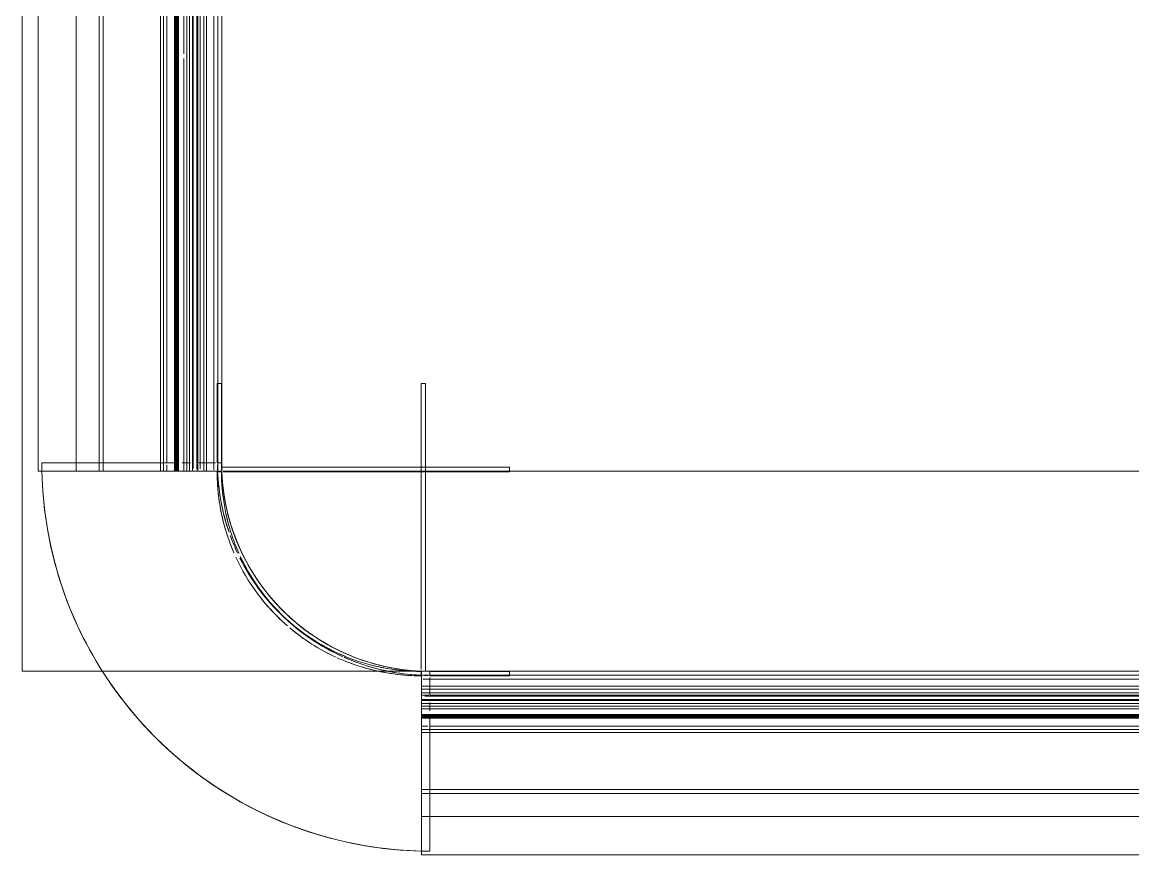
# Model space of a CAD drawing. Header units: millimetres. Extents: x -21807 to 26525, y -2564 to 60640.
# Drawn here: x -14608.5 to -14330.4, y 57720.1 to 57928.5 of the extents above; entities that cross this region are included whole.
import ezdxf

# ---------------------------------------------------------------- set-up
doc = ezdxf.new("R2010")
doc.units = ezdxf.units.MM
doc.layers.add('A-GENM', color=7, linetype='Continuous', lineweight=5)
doc.layers.add('A-WALL', color=7, linetype='Continuous', lineweight=9)

# ---------------------------------------------------------------- blocks, each defined once
blk = doc.blocks.new('AK-SGS-M3-A_rvt-1-MẶT BẰNG PHÂN VÙNG ÁP SUẤT')
at = {"layer": 'A-WALL', "color": 254, "lineweight": 13, "true_color": 0xcccccc}
for p, q in [((-14608.52, 58116.94), (-14608.52, 57816.08)), ((-14608.52, 57816.08), (-14608.52, 57766.08)), ((-14008.91, 57816.08), (-14558.2, 57816.08)), ((-14608.52, 57766.08), (-14587.62, 57766.08))]:
    blk.add_line(p, q, dxfattribs=at)
at = {"layer": 'A-WALL', "color": 254, "lineweight": 13, "true_color": 0xe0e0e0}
for p, q in [((-14608.52, 58116.94), (-14608.52, 57816.08)), ((-14608.52, 57766.08), (-14608.52, 57816.08)), ((-14080.59, 57816.08), (-14486.52, 57816.08)), ((-14608.52, 57766.08), (-14587.62, 57766.08))]:
    blk.add_line(p, q, dxfattribs=at)
at = {"layer": 'A-WALL', "color": 254, "lineweight": 13, "true_color": 0xe6e6e6}
for p, q in [((-14558.52, 57817.67), (-14558.52, 58070.84)), ((-14506.92, 57766.08), (-14060.19, 57766.08))]:
    blk.add_line(p, q, dxfattribs=at)
at = {"layer": 'A-WALL', "color": 7, "lineweight": 13, "true_color": 0xf2f2f2}
for p, q in [((-14558.52, 57817.67), (-14558.52, 58070.84)), ((-14506.92, 57766.08), (-14060.19, 57766.08))]:
    blk.add_line(p, q, dxfattribs=at)
at = {"layer": 'A-WALL', "color": 7, "lineweight": 13, "true_color": 0xececec}
for p, q in [((-14558.52, 57816.08), (-14558.52, 57817.67)), ((-14508.52, 57766.08), (-14506.92, 57766.08))]:
    blk.add_line(p, q, dxfattribs=at)
at = {"layer": 'A-WALL', "color": 254, "lineweight": 13, "true_color": 0xe8e8e8}
for p, q in [((-14508.62, 57816.08), (-14558.2, 57816.08)), ((-14486.52, 57816.08), (-14507.52, 57816.08))]:
    blk.add_line(p, q, dxfattribs=at)
at = {"layer": 'A-WALL', "color": 254, "lineweight": 13, "true_color": 0xdcdcdc}
blk.add_line((-14587.62, 57766.08), (-14508.52, 57766.08), dxfattribs=at)
at = {"layer": 'A-WALL', "color": 7, "lineweight": 13, "true_color": 0xededed}
for p, q in [((-14587.62, 57766.08), (-14585.77, 57766.08)), ((-14585.7, 57766.08), (-14569.97, 57766.08)), ((-14569.27, 57766.08), (-14553.89, 57766.08)), ((-14552.71, 57766.08), (-14541.73, 57766.08)), ((-14541.51, 57766.08), (-14538.95, 57766.08)), ((-14537.74, 57766.08), (-14527.82, 57766.08)), ((-14527.61, 57766.08), (-14524.52, 57766.08)), ((-14524.34, 57766.08), (-14522.48, 57766.08)), ((-14521.43, 57766.08), (-14514.65, 57766.08))]:
    blk.add_line(p, q, dxfattribs=at)
at = {"layer": 'A-WALL', "color": 7, "lineweight": 13, "true_color": 0xf0f0f0}
for p, q in [((-14514.05, 57766.08), (-14511.95, 57766.08)), ((-14511.16, 57766.08), (-14509.32, 57766.08))]:
    blk.add_line(p, q, dxfattribs=at)
blk = doc.blocks.new('AK_BoGocTrong - Thanh nhôm C có chân-1883604-MẶT BẰNG PHÂN VÙNG ÁP SUẤT')
at = {"layer": 'A-GENM', "color": 254, "true_color": 0xdcdcdc}
blk.add_line((0, -449.93), (0, 0), dxfattribs=at)
at = {"layer": 'A-GENM', "color": 7, "true_color": 0xf0f0f0}
for p, q in [((9.54, 0), (2.08, 0)), ((11.71, 0), (9.54, 0)), ((16.21, 0), (13.7, 0)), ((22.64, 0), (16.38, 0)), ((30.79, 0), (24.41, 0)), ((43.62, 0), (41.34, 0)), ((34.5, -2.1), (34.5, -447.83)), ((45, -2.1), (45, -0.26)), ((45, -2.1), (45, -22)), ((45, -2.1), (45, -22)), ((46, -1.6), (46, -448.33)), ((46, -1.6), (46, -448.33))]:
    blk.add_line(p, q, dxfattribs=at)
at = {"layer": 'A-GENM', "color": 7, "true_color": 0xececec}
for p, q in [((2.1, 0), (11.65, 0)), ((13.69, 0), (22.5, 0)), ((24.39, 0), (30.72, 0)), ((36.04, 0), (38.06, 0)), ((9.54, -2.1), (9.54, -447.83)), ((30.61, -2.1), (30.61, -447.83)), ((31.35, -2.1), (31.35, -447.83)), ((35.15, -2.1), (35.15, -447.83)), ((38.61, -447.83), (38.61, -2.1)), ((45, -22), (45, -2.1)), ((45, -22), (45, -427.93)), ((45, -22), (45, -427.93))]:
    blk.add_line(p, q, dxfattribs=at)
at = {"layer": 'A-GENM', "color": 7, "true_color": 0xf2f2f2}
for p, q in [((9.54, 0), (9.54, -2.1)), ((30.61, 0), (31.35, 0)), ((30.61, 0), (30.61, -2.1)), ((31.35, 0), (31.35, -2.1)), ((34.83, 0), (35.15, 0)), ((35.15, 0), (35.15, -2.1)), ((35.74, 0), (37.91, 0)), ((38.14, 0), (35.74, 0)), ((38.61, -2.1), (38.61, 0)), ((45, 0), (46, 0)), ((34.17, -447.83), (34.17, -2.1)), ((37.91, -2.1), (37.91, -447.83)), ((45, -0.26), (45, -2.1)), ((45, -0.26), (45, -2.1))]:
    blk.add_line(p, q, dxfattribs=at)
at = {"layer": 'A-GENM', "color": 7, "true_color": 0xf4f4f4}
for p, q in [((34.85, 0), (34.17, 0)), ((34.17, -2.1), (34.17, 0)), ((34.85, 0), (34.85, -2.1)), ((37.91, 0), (37.91, -2.1)), ((46, 0), (44.82, 0))]:
    blk.add_line(p, q, dxfattribs=at)
at = {"layer": 'A-GENM', "color": 7, "true_color": 0xf3f3f3}
for p, q in [((34.5, 0), (34.83, 0)), ((34.5, 0), (34.5, -2.1)), ((37.91, 0), (35.74, 0)), ((38.61, 0), (37.91, 0)), ((45, 0), (46, 0)), ((46, 0), (45, 0)), ((34.85, -2.1), (34.85, -447.83))]:
    blk.add_line(p, q, dxfattribs=at)
at = {"layer": 'A-GENM', "color": 254, "true_color": 0xe6e6e6}
for p, q in [((41.7, 0), (43.47, 0)), ((45, -427.93), (45, -22))]:
    blk.add_line(p, q, dxfattribs=at)
at = {"layer": 'A-GENM', "color": 7, "true_color": 0xededed}
blk.add_line((46, -1.6), (46, -448.33), dxfattribs=at)
blk = doc.blocks.new('AK_BoGocTrongTran - Thanh nhôm C có chân-1883607-MẶT BẰNG PHÂN VÙNG ÁP SUẤT')
at = {"layer": 'A-GENM', "color": 254, "true_color": 0xcccccc}
for p, q in [((0, 0), (9.54, 0)), ((0, 0), (0, -449.93)), ((30.6, 0), (9.54, 0)), ((9.54, -449.93), (9.54, 0)), ((30.61, 0), (34.17, 0)), ((30.61, -449.93), (30.61, 0)), ((34.17, 0), (34.85, 0)), ((34.17, 0), (34.17, -449.93)), ((34.85, 0), (37.91, 0)), ((34.85, -449.93), (34.85, 0)), ((37.91, 0), (38.61, 0)), ((37.91, -449.93), (37.91, 0)), ((38.61, 0), (38.61, -449.93)), ((44.55, 0), (38.86, 0)), ((46, -449.93), (46, 0)), ((46, -449.93), (46, 0)), ((46, -449.93), (46, 0))]:
    blk.add_line(p, q, dxfattribs=at)
at = {"layer": 'A-GENM', "color": 254, "true_color": 0xdcdcdc}
for p, q in [((0, 0), (29.85, 0)), ((30.61, 0), (30.98, 0)), ((34.31, 0), (30.79, 0)), ((30.98, 0), (31.35, 0)), ((34.17, 0), (31.35, 0)), ((31.35, -449.93), (31.35, 0)), ((34.5, -449.93), (34.5, 0)), ((34.83, 0), (35.15, 0)), ((37.91, 0), (35.15, 0)), ((35.15, -449.93), (35.15, 0)), ((38.14, 0), (35.74, 0)), ((46, 0), (44.82, 0)), ((45, -447.83), (45, -2.1)), ((45, -447.83), (45, -2.1))]:
    blk.add_line(p, q, dxfattribs=at)
at = {"layer": 'A-GENM', "color": 254, "true_color": 0xe6e6e6}
for p, q in [((34.5, 0), (34.83, 0)), ((41.7, 0), (43.47, 0)), ((46, 0), (45, 0)), ((45, 0), (46, 0)), ((45, -2.1), (45, -0.26)), ((45, -2.1), (45, -0.26)), ((45, -2.1), (45, -447.83)), ((46, -448.47), (46, -1.46))]:
    blk.add_line(p, q, dxfattribs=at)
at = {"layer": 'A-GENM', "color": 7, "true_color": 0xececec}
for p, q in [((36.04, 0), (38.06, 0)), ((46, 0), (45, 0)), ((46, -1.46), (46, 0)), ((45, -0.26), (45, -2.1))]:
    blk.add_line(p, q, dxfattribs=at)
blk = doc.blocks.new('AK_NepV - AK_NepV-1883606-MẶT BẰNG PHÂN VÙNG ÁP SUẤT')
at = {"layer": 'A-GENM', "color": 7, "true_color": 0xf0f0f0}
for p, q in [((-29.7, 449.93), (-28.7, 449.93)), ((-29.7, 449.93), (-29.7, 447.83)), ((-28.7, 449.93), (-22.5, 449.93)), ((-28.7, 449.93), (-28.7, 447.83)), ((-20.75, 449.93), (-14.39, 449.93)), ((-7.78, 447.83), (-7.78, 110.08)), ((-6.15, 449.93), (-5.29, 449.93)), ((-6.15, 449.91), (-6.15, 447.83)), ((-5.29, 449.93), (-4.47, 449.93)), ((-5.29, 449.15), (-5.29, 447.83)), ((-5.04, 447.83), (-5.04, 110.66)), ((-4.47, 449.93), (-4.47, 447.83)), ((-3.54, 447.83), (-3.54, 2.1)), ((-2.83, 449.93), (-2.83, 447.83)), ((-1, 449.59), (-1, 447.83)), ((-1, 447.83), (-1, 2.1))]:
    blk.add_line(p, q, dxfattribs=at)
at = {"layer": 'A-GENM', "color": 254, "true_color": 0xe6e6e6}
for p, q in [((-29.7, 447.83), (-29.7, 2.1)), ((-28.7, 447.83), (-28.7, 2.1)), ((-6.15, 447.83), (-6.15, 2.1)), ((-5.29, 447.83), (-5.29, 2.1)), ((-4.47, 447.83), (-4.47, 2.1)), ((-2.83, 447.83), (-2.83, 2.1)), ((-1, 447.83), (-1, 2.1))]:
    blk.add_line(p, q, dxfattribs=at)
at = {"layer": 'A-GENM', "color": 7, "true_color": 0xf4f4f4}
for p, q in [((-22.5, 449.93), (-28.7, 449.93)), ((-14.39, 449.93), (-20.75, 449.93)), ((-13.62, 449.93), (-13.62, 447.83)), ((-10.39, 449.93), (-10.39, 447.83)), ((-4.47, 449.93), (-5.04, 449.93)), ((-5.04, 449.93), (-5.04, 448.13)), ((-3.54, 449.93), (-3.54, 447.83)), ((-1, 449.59), (-1, 447.83)), ((0, 449.67), (0, 448.33))]:
    blk.add_line(p, q, dxfattribs=at)
at = {"layer": 'A-GENM', "color": 7, "true_color": 0xf6f6f6}
for p, q in [((-12.8, 449.93), (-13.62, 449.93)), ((-12.8, 449.93), (-12.8, 448.33)), ((-12.8, 447.83), (-12.8, 2.1)), ((-10.69, 449.93), (-10.69, 447.83)), ((-10.69, 447.83), (-10.69, 2.1)), ((-10.31, 449.93), (-10.31, 447.83)), ((-10.31, 447.83), (-10.31, 2.1)), ((-9.9, 449.93), (-9.9, 447.83)), ((-9.9, 447.83), (-9.9, 38.81)), ((-8.49, 449.93), (-8.49, 447.83)), ((-8.49, 447.83), (-8.49, 2.1))]:
    blk.add_line(p, q, dxfattribs=at)
at = {"layer": 'A-GENM', "color": 7, "true_color": 0xf2f2f2}
for p, q in [((-13.62, 447.83), (-13.62, 2.1)), ((-1, 449.93), (0, 449.93)), ((0, 427.93), (0, 22))]:
    blk.add_line(p, q, dxfattribs=at)
at = {"layer": 'A-GENM', "color": 7, "true_color": 0xf3f3f3}
for p, q in [((-10.39, 447.83), (-10.39, 2.1)), ((-9.26, 449.93), (-7.78, 449.93)), ((-7.78, 449.93), (-7.78, 447.83)), ((0, 447.83), (0, 427.93))]:
    blk.add_line(p, q, dxfattribs=at)
at = {"layer": 'A-GENM', "color": 7, "true_color": 0xf7f7f7}
for p, q in [((0, 448.33), (0, 449.67)), ((0, 427.93), (0, 447.83)), ((0, 22), (0, 427.93))]:
    blk.add_line(p, q, dxfattribs=at)
blk = doc.blocks.new('AK_ThanhNoiGocVuong - Thanh nhôm trục góc ngoài-1881820-MẶT BẰNG PHÂN VÙNG ÁP SUẤT')
at = {"layer": 'A-GENM', "color": 254, "true_color": 0xcccccc}
for p, q in [((-1.1, 22.1), (-1.1, -49.78)), ((0, 22.1), (-1.1, 22.1)), ((0, -49.56), (0, 22.1)), ((49.78, 1.1), (-22.1, 1.1)), ((-22.1, 1.1), (-22.1, 0)), ((-22.1, 0), (49.56, 0))]:
    blk.add_line(p, q, dxfattribs=at)
at = {"layer": 'A-GENM', "color": 254, "true_color": 0xeaeaea}
for p, q in [((-1.1, 1.1), (-1.1, 22.1)), ((-1.1, 22.1), (0, 22.1)), ((-22.1, 0), (-22.1, 1.1)), ((-22.1, 1.1), (-1.1, 1.1)), ((-1.1, 0), (-22.1, 0)), ((-1.1, -49.78), (-1.1, 0))]:
    blk.add_line(p, q, dxfattribs=at)
at = {"layer": 'A-GENM', "color": 7, "true_color": 0xf1f1f1}
for p, q in [((0, 22.1), (0, 1.1)), ((0, 1.1), (49.78, 1.1)), ((49.56, 0), (0, 0)), ((0, 0), (0, -48.8))]:
    blk.add_line(p, q, dxfattribs=at)
at = {"layer": 'A-GENM', "color": 254, "true_color": 0xe6e6e6}
for p, q in [((51.1, 22.1), (50, 22.1)), ((50, 22.1), (50, 2.2)), ((51.1, 2.2), (51.1, 22.1)), ((46.19, -19.13), (46.18, -19.17)), ((-2.2, -50), (-22.1, -50)), ((-22.1, -50), (-22.1, -51.1)), ((-22.1, -51.1), (-2.2, -51.1))]:
    blk.add_line(p, q, dxfattribs=at)
at = {"layer": 'A-GENM', "color": 7, "true_color": 0xf7f7f7}
for p, q in [((50, 2.2), (50, 22.1)), ((50, 22.1), (51.1, 22.1)), ((50, 0), (51.1, 0)), ((-22.1, -51.1), (-22.1, -50)), ((-22.1, -50), (-2.2, -50))]:
    blk.add_line(p, q, dxfattribs=at)
at = {"layer": 'A-GENM', "color": 7, "true_color": 0xf9f9f9}
blk.add_line((51.1, 22.1), (51.1, 2.2), dxfattribs=at)
at = {"layer": 'A-GENM', "color": 254, "true_color": 0xdcdcdc}
for p, q in [((51.1, 0), (50, 0)), ((0, -50), (0, -51.1))]:
    blk.add_line(p, q, dxfattribs=at)
at = {"layer": 'A-GENM', "color": 7, "true_color": 0xf8f8f8}
blk.add_line((0, -51.1), (0, -50), dxfattribs=at)
at = {"layer": 'A-GENM', "color": 7, "true_color": 0xfafafa}
blk.add_line((-2.2, -51.1), (-22.1, -51.1), dxfattribs=at)
at = {"layer": 'A-GENM', "color": 254, "true_color": 0xdcdcdc}
for radius, start, end in [(50, 337.5, 0), (51.1, 337.5, 344.5167), (50, 295.0724, 337.2732), (51.1, 319.8885, 335.3566), (51.1, 294.7114, 318.2996), (50, 270, 289.4958), (51.1, 285.5016, 293.3823), (50, 292.5, 293.9856)]:
    blk.add_arc((0, 0), radius, start, end, dxfattribs=at)
at = {"layer": 'A-GENM', "color": 254, "true_color": 0xe6e6e6}
for start, end in [(344.5167, 0), (270, 285.5016)]:
    blk.add_arc((0, 0), 51.1, start, end, dxfattribs=at)
at = {"layer": 'A-GENM', "color": 7, "true_color": 0xf0f0f0}
blk.add_arc((0, 0), 51.1, 349.6623, 0, dxfattribs=at)
at = {"layer": 'A-GENM', "color": 7, "true_color": 0xf6f6f6}
for radius, start, end in [(50, 350.3081, 359.1196), (50, 345.2897, 350.2919), (50, 330, 334.0542), (51.1, 335.6757, 337.5), (50, 325.6797, 328.617), (50, 317.6008, 325.1927), (50, 310.078, 313.4709), (50, 297.9653, 304.7793), (50, 305.6903, 308.3638), (50, 270, 279.6919), (50, 279.7081, 284.5061)]:
    blk.add_arc((0, 0), radius, start, end, dxfattribs=at)
at = {"layer": 'A-GENM', "color": 7, "true_color": 0xf4f4f4}
for radius, start, end in [(51.1, 345.0845, 349.6623), (51.1, 339.9713, 344.4638), (50, 335.0287, 337.2614), (51.1, 330.9893, 333.7913), (51.1, 324.0319, 329.8124), (51.1, 320.6167, 323.4281), (51.1, 302.3979, 319.103), (51.1, 294.9713, 300), (51.1, 290.5828, 292.5), (51.1, 271.1024, 284.9425), (51.1, 285, 286.7359)]:
    blk.add_arc((0, 0), radius, start, end, dxfattribs=at)
at = {"layer": 'A-GENM', "color": 254, "true_color": 0xcccccc}
blk.add_arc((0, 0), 50, 289.4958, 291.3819, dxfattribs=at)
at = {"layer": 'A-GENM', "color": 7, "true_color": 0xf1f1f1}
for radius, start, end in [(50, 291.1317, 294.0359), (51.1, 287.7119, 290.0287)]:
    blk.add_arc((0, 0), radius, start, end, dxfattribs=at)
blk = doc.blocks.new('AK_BoGocTrongTran - Thanh nhôm C có chân-V33-MẶT BẰNG PHÂN VÙNG ÁP SUẤT')
at = {"layer": 'A-GENM', "color": 254, "true_color": 0xcccccc}
for p, q in [((0, 0), (9.54, 0)), ((0, 0), (0, -300.86)), ((9.54, -300.86), (9.54, 0)), ((30.61, -300.86), (30.61, -46.1)), ((34.17, -46.1), (34.17, -300.86)), ((34.85, -300.86), (34.85, -46.1)), ((37.91, -300.86), (37.91, -46.1)), ((38.61, -46.1), (38.61, -300.86)), ((46, -300.86), (46, -46.1)), ((46, -300.86), (46, -46.1)), ((46, -300.86), (46, -46.1)), ((9.54, -300.86), (0, -300.86)), ((9.54, -300.86), (30.6, -300.86)), ((34.17, -300.86), (30.61, -300.86)), ((34.85, -300.86), (34.17, -300.86)), ((37.91, -300.86), (34.85, -300.86)), ((38.61, -300.86), (37.91, -300.86)), ((38.86, -300.86), (44.79, -300.86))]:
    blk.add_line(p, q, dxfattribs=at)
at = {"layer": 'A-GENM', "color": 254, "true_color": 0xe6e6e6}
for p, q in [((0, 0), (29.85, 0)), ((30.61, 0), (31.35, 0)), ((34.31, 0), (30.79, 0)), ((34.17, 0), (31.35, 0)), ((31.35, -46.1), (31.35, 0)), ((34.5, -46.1), (34.5, 0)), ((34.83, 0), (35.15, 0)), ((37.91, 0), (35.15, 0)), ((35.15, -46.1), (35.15, 0)), ((38.14, 0), (35.74, 0)), ((38.97, 0), (44.98, 0)), ((46, 0), (45, 0)), ((45, -46.1), (45, 0)), ((45, 0), (46, 0)), ((45, -46.1), (45, 0)), ((45, -46.1), (45, -298.76)), ((46, -299.4), (46, -46.1)), ((45, -300.6), (45, -298.76)), ((45, -300.6), (45, -298.76)), ((34.83, -300.86), (34.5, -300.86)), ((43.47, -300.86), (41.7, -300.86)), ((45, -300.86), (46, -300.86)), ((46, -300.86), (45, -300.86))]:
    blk.add_line(p, q, dxfattribs=at)
at = {"layer": 'A-GENM', "color": 254, "true_color": 0xdcdcdc}
for p, q in [((30.6, 0), (9.54, 0)), ((30.61, 0), (34.17, 0)), ((30.61, -46.1), (30.61, 0)), ((34.17, 0), (34.85, 0)), ((34.17, 0), (34.17, -46.1)), ((34.85, 0), (37.91, 0)), ((34.85, -46.1), (34.85, 0)), ((37.91, 0), (38.61, 0)), ((37.91, -46.1), (37.91, 0)), ((38.61, 0), (38.61, -46.1)), ((46, 0), (38.86, 0)), ((46, -46.1), (46, 0)), ((46, -46.1), (46, 0)), ((46, -46.1), (46, 0)), ((31.35, -300.86), (31.35, -46.1)), ((34.5, -300.86), (34.5, -46.1)), ((35.15, -300.86), (35.15, -46.1)), ((45, -298.76), (45, -46.1)), ((45, -298.76), (45, -46.1)), ((29.85, -300.86), (0, -300.86)), ((31.35, -300.86), (30.61, -300.86)), ((30.79, -300.86), (34.31, -300.86)), ((31.35, -300.86), (34.17, -300.86)), ((35.15, -300.86), (34.83, -300.86)), ((35.15, -300.86), (37.91, -300.86)), ((35.74, -300.86), (38.14, -300.86)), ((44.82, -300.86), (46, -300.86))]:
    blk.add_line(p, q, dxfattribs=at)
at = {"layer": 'A-GENM', "color": 7, "true_color": 0xececec}
for p, q in [((31.82, 0), (34.43, 0)), ((34.5, 0), (34.83, 0)), ((36.04, 0), (38.06, 0)), ((46, 0), (45, 0)), ((45, 0), (45, -46.1)), ((46, -46.1), (46, 0)), ((45, -298.76), (45, -300.6)), ((46, -300.86), (46, -299.4)), ((38.06, -300.86), (36.04, -300.86)), ((45, -300.86), (46, -300.86))]:
    blk.add_line(p, q, dxfattribs=at)
blk = doc.blocks.new('AK_BoGocTrong - Thanh nhôm C có chân-V34-MẶT BẰNG PHÂN VÙNG ÁP SUẤT')
at = {"layer": 'A-GENM', "color": 7, "true_color": 0xf3f3f3}
for p, q in [((0, 0), (30.72, 0)), ((9.54, 0), (9.54, -2.07)), ((38.97, 0), (44.98, 0)), ((45, 0), (46, 0)), ((30.61, -1.18), (30.61, -12.64)), ((31.35, -1.12), (31.35, -13.21)), ((35.15, -0.83), (35.15, -16.16)), ((38.61, -20.7), (38.61, -0.56)), ((9.54, -3.39), (9.54, -4.72)), ((9.54, -5.09), (9.54, -14.56)), ((9.54, -15.61), (9.54, -39.33)), ((30.61, -14.24), (30.61, -36.5)), ((31.35, -14.98), (31.35, -25.89)), ((35.15, -20.8), (35.15, -45.8)), ((38.61, -46.1), (38.61, -23.35)), ((31.35, -26.98), (31.35, -46.1)), ((45, -34.41), (45, -42.37)), ((45, -34.41), (45, -42.37)), ((30.61, -37.22), (30.61, -46.1)), ((46, -36.56), (46, -46.1)), ((46, -36.56), (46, -46.1)), ((9.54, -39.82), (9.54, -42.74)), ((9.54, -43.02), (9.54, -44.86)), ((34.17, -298.76), (34.17, -46.1)), ((37.91, -46.1), (37.91, -298.76)), ((9.54, -298.76), (9.54, -300.86)), ((30.61, -298.76), (30.61, -300.86)), ((31.35, -298.76), (31.35, -300.86)), ((35.15, -298.76), (35.15, -300.86)), ((38.61, -300.86), (38.61, -298.76)), ((45, -298.76), (45, -300.6)), ((45, -298.76), (45, -300.6))]:
    blk.add_line(p, q, dxfattribs=at)
at = {"layer": 'A-GENM', "color": 7, "true_color": 0xf4f4f4}
for p, q in [((9.54, 0), (0, 0)), ((16.21, 0), (9.54, 0)), ((30.79, 0), (16.38, 0)), ((30.61, 0), (31.35, 0)), ((34.17, 0), (31.82, 0)), ((31.82, 0), (34.17, 0)), ((31.82, 0), (34.43, 0)), ((34.31, 0), (32.03, 0)), ((34.85, 0), (34.17, 0)), ((34.5, 0), (34.83, 0)), ((34.83, 0), (35.15, 0)), ((37.91, 0), (35.74, 0)), ((35.74, 0), (37.91, 0)), ((38.14, 0), (35.74, 0)), ((36.04, 0), (38.06, 0)), ((38.61, 0), (37.91, 0)), ((44.82, 0), (39.22, 0)), ((46, 0), (44.82, 0)), ((45, 0), (46, 0)), ((46, 0), (45, 0)), ((34.17, -15.4), (34.17, -0.9)), ((34.5, -0.88), (34.5, -15.65)), ((34.85, -0.85), (34.85, -15.93)), ((37.91, -0.62), (37.91, -19.18)), ((34.17, -17.47), (34.17, -15.4)), ((34.5, -15.65), (34.5, -17.9)), ((34.85, -15.93), (34.85, -18.36)), ((35.15, -16.16), (35.15, -18.75)), ((34.17, -46.1), (34.17, -19.41)), ((37.91, -19.18), (37.91, -21.54)), ((34.5, -19.77), (34.5, -44.3)), ((34.85, -20.1), (34.85, -45.66)), ((38.61, -22.24), (38.61, -20.7)), ((37.91, -22.67), (37.91, -46.1)), ((34.85, -46.1), (34.85, -298.76)), ((34.17, -300.86), (34.17, -298.76)), ((34.5, -298.76), (34.5, -300.86)), ((34.85, -298.76), (34.85, -300.86)), ((37.91, -298.76), (37.91, -300.86)), ((2.08, -300.86), (9.54, -300.86)), ((11.65, -300.86), (2.1, -300.86)), ((9.54, -300.86), (11.71, -300.86)), ((22.27, -300.86), (13.73, -300.86)), ((13.74, -300.86), (16.21, -300.86)), ((16.38, -300.86), (19.42, -300.86)), ((19.42, -300.86), (22.38, -300.86)), ((30.72, -300.86), (24.43, -300.86)), ((24.45, -300.86), (28.31, -300.86)), ((28.31, -300.86), (30.79, -300.86)), ((31.35, -300.86), (30.61, -300.86)), ((34.17, -300.86), (34.85, -300.86)), ((34.83, -300.86), (34.5, -300.86)), ((35.15, -300.86), (34.83, -300.86)), ((37.91, -300.86), (35.74, -300.86)), ((35.74, -300.86), (37.91, -300.86)), ((35.74, -300.86), (38.14, -300.86)), ((38.06, -300.86), (36.04, -300.86)), ((37.91, -300.86), (38.61, -300.86)), ((41.34, -300.86), (43.63, -300.86)), ((44.82, -300.86), (46, -300.86)), ((46, -300.86), (45, -300.86)), ((45, -300.86), (46, -300.86)), ((46, -300.86), (45, -300.86))]:
    blk.add_line(p, q, dxfattribs=at)
at = {"layer": 'A-GENM', "color": 7, "true_color": 0xf2f2f2}
for p, q in [((45, 0), (45, -34.41)), ((45, 0), (45, -34.41)), ((46, 0), (46, -36.56)), ((46, 0), (46, -36.56)), ((45, -42.37), (45, -34.41)), ((46, -36.56), (46, -46.1)), ((45, -42.37), (45, -46.1)), ((45, -42.37), (45, -46.1)), ((34.5, -46.1), (34.5, -298.76)), ((45, -278.86), (45, -298.76)), ((45, -278.86), (45, -298.76)), ((45, -300.6), (45, -298.76)), ((43.47, -300.86), (41.7, -300.86))]:
    blk.add_line(p, q, dxfattribs=at)
at = {"layer": 'A-GENM', "color": 7, "true_color": 0xf0f0f0}
for p, q in [((45, -34.41), (45, 0)), ((46, 0), (46, -36.56)), ((0, -5.55), (0, -2.26)), ((0, -10.89), (0, -5.6)), ((0, -18.02), (0, -10.98)), ((0, -26.54), (0, -18.11)), ((0, -45.8), (0, -26.69)), ((45, -46.1), (45, -42.37)), ((9.54, -46.1), (9.54, -298.76)), ((30.61, -46.1), (30.61, -298.76)), ((31.35, -46.1), (31.35, -298.76)), ((35.15, -46.1), (35.15, -298.76)), ((38.61, -298.76), (38.61, -46.1)), ((45, -46.1), (45, -278.86)), ((45, -46.1), (45, -278.86)), ((46, -46.1), (46, -299.26)), ((46, -46.1), (46, -299.26)), ((45, -298.76), (45, -278.86))]:
    blk.add_line(p, q, dxfattribs=at)
at = {"layer": 'A-GENM', "color": 254, "true_color": 0xe8e8e8}
blk.add_line((0, -300.86), (0, -46.1), dxfattribs=at)
at = {"layer": 'A-GENM', "color": 7, "true_color": 0xededed}
for p, q in [((45, -278.86), (45, -46.1)), ((46, -46.1), (46, -299.26))]:
    blk.add_line(p, q, dxfattribs=at)
blk = doc.blocks.new('AK_MiengBoGocNgoai - Miếng bo góc ngoài-V35-MẶT BẰNG PHÂN VÙNG ÁP SUẤT')
at = {"layer": 'A-GENM', "color": 7, "true_color": 0xf2f2f2}
for p, q in [((0, 52.2), (1, 52.2)), ((9.84, 52.2), (7.75, 52.2)), ((13.18, 52.2), (11.54, 52.2)), ((-52.2, -2.26), (-52.2, -4.25)), ((-52.2, -4.29), (-52.2, -6.03)), ((-52.2, -15.12), (-52.2, -17.36)), ((-52.2, -17.42), (-52.2, -22.5)), ((-52.2, -24.36), (-52.2, -26.34)), ((-52.2, -26.41), (-52.2, -33.35)), ((-52.2, -34.65), (-52.2, -45))]:
    blk.add_line(p, q, dxfattribs=at)
at = {"layer": 'A-GENM', "color": 7, "true_color": 0xf0f0f0}
for p, q in [((4.23, 52.2), (2.26, 52.2)), ((6.03, 52.2), (4.25, 52.2)), ((17.32, 52.2), (15.12, 52.2)), ((22.5, 52.2), (17.36, 52.2)), ((26.3, 52.2), (24.36, 52.2)), ((33.35, 52.2), (26.34, 52.2)), ((36.27, 52.2), (34.65, 52.2)), ((45, 52.2), (36.32, 52.2)), ((-52.2, -9.86), (-52.2, -7.83)), ((-52.2, -13.07), (-52.2, -11.48)), ((-52.2, -15.17), (-52.2, -13.89))]:
    blk.add_line(p, q, dxfattribs=at)
at = {"layer": 'A-GENM', "color": 254, "true_color": 0xe6e6e6}
for p, q in [((2.5, 52.2), (4.2, 52.2)), ((4.21, 52.2), (5.81, 52.2)), ((15.17, 52.2), (17.34, 52.2)), ((17.37, 52.2), (22.45, 52.2)), ((23, 52.2), (26.31, 52.2)), ((26.35, 52.2), (33.34, 52.2)), ((33.61, 52.2), (36.27, 52.2)), ((36.32, 52.2), (45, 52.2))]:
    blk.add_line(p, q, dxfattribs=at)
at = {"layer": 'A-GENM', "color": 7, "true_color": 0xececec}
for p, q in [((7.83, 52.2), (9.84, 52.2)), ((11.48, 52.2), (13.07, 52.2)), ((13.89, 52.2), (15.17, 52.2))]:
    blk.add_line(p, q, dxfattribs=at)
at = {"layer": 'A-GENM', "color": 7, "true_color": 0xf3f3f3}
for p, q in [((-52.2, -1), (-52.2, 0)), ((-52.2, -7.75), (-52.2, -9.86)), ((-52.2, -11.54), (-52.2, -13.18))]:
    blk.add_line(p, q, dxfattribs=at)
at = {"layer": 'A-GENM', "color": 7, "true_color": 0xededed}
for p, q in [((-52.2, -4.21), (-52.2, -2.5)), ((-52.2, -5.81), (-52.2, -4.25)), ((-52.2, -17.37), (-52.2, -15.17)), ((-52.2, -22.45), (-52.2, -17.43)), ((-52.2, -26.35), (-52.2, -23)), ((-52.2, -33.34), (-52.2, -26.41)), ((-52.2, -45), (-52.2, -33.61))]:
    blk.add_line(p, q, dxfattribs=at)
at = {"layer": 'A-GENM', "color": 254, "true_color": 0xdcdcdc}
blk.add_arc((-52.2, 52.2), 97.2, 302.6568, 358.7415, dxfattribs=at)
at = {"layer": 'A-GENM', "color": 254, "true_color": 0xe6e6e6}
for radius, start, end in [(97.2, 342, 358.7415), (97.2, 358.7415, 0), (53.2, 353.8883, 357.5686), (97.2, 324, 342), (97.2, 306, 324), (97.2, 302.6568, 306)]:
    blk.add_arc((-52.2, 52.2), radius, start, end, dxfattribs=at)
at = {"layer": 'A-GENM', "color": 7, "true_color": 0xf0f0f0}
for radius, start, end in [(97.2, 358.7415, 0), (53.2, 336.1917, 337.5)]:
    blk.add_arc((-52.2, 52.2), radius, start, end, dxfattribs=at)
at = {"layer": 'A-GENM', "color": 254, "true_color": 0xe8e8e8}
for radius, start, end in [(52.2, 272.478, 357.522), (97.2, 271.2585, 302.6568)]:
    blk.add_arc((-52.2, 52.2), radius, start, end, dxfattribs=at)
at = {"layer": 'A-GENM', "color": 7, "true_color": 0xededed}
for radius, start, end in [(53.2, 337.5, 353.8883), (53.2, 296.5971, 334.4409), (53.2, 289.9499, 292.5), (53.2, 274.0557, 289.0548), (97.2, 271.2585, 302.6568), (97.2, 270, 271.2585)]:
    blk.add_arc((-52.2, 52.2), radius, start, end, dxfattribs=at)
at = {"layer": 'A-GENM', "color": 7, "true_color": 0xf2f2f2}
blk.add_arc((-52.2, 52.2), 97.2, 270, 271.2585, dxfattribs=at)
blk = doc.blocks.new('AK_MiengBoGocNgoai - Miếng bo góc ngoài-V36-MẶT BẰNG PHÂN VÙNG ÁP SUẤT')
at = {"layer": 'A-GENM', "color": 254, "true_color": 0xdcdcdc}
for p, q in [((-52.2, 45), (-52.2, 26.41)), ((-52.2, 26.34), (-52.2, 17.42)), ((-52.2, 17.36), (-52.2, 15.12)), ((-52.2, 6.03), (-52.2, 4.29)), ((-52.2, 4.25), (-52.2, 1.53)), ((1.53, -52.2), (4.23, -52.2)), ((4.25, -52.2), (6.03, -52.2)), ((15.12, -52.2), (17.32, -52.2)), ((17.36, -52.2), (26.3, -52.2)), ((26.34, -52.2), (36.27, -52.2)), ((36.32, -52.2), (45, -52.2))]:
    blk.add_line(p, q, dxfattribs=at)
at = {"layer": 'A-GENM', "color": 254, "true_color": 0xe6e6e6}
for p, q in [((-52.2, 33.61), (-52.2, 45)), ((-52.2, 26.41), (-52.2, 33.34)), ((-52.2, 23), (-52.2, 26.35)), ((-52.2, 17.43), (-52.2, 22.45)), ((-52.2, 15.17), (-52.2, 17.37)), ((-52.2, 15.12), (-52.2, 11.54)), ((-52.2, 9.86), (-52.2, 7.75)), ((-52.2, 4.25), (-52.2, 5.81)), ((-52.2, 2.5), (-52.2, 4.21)), ((4.2, -52.2), (2.5, -52.2)), ((5.81, -52.2), (4.21, -52.2)), ((7.75, -52.2), (9.84, -52.2)), ((11.54, -52.2), (13.18, -52.2)), ((13.18, -52.2), (15.12, -52.2)), ((17.34, -52.2), (15.17, -52.2)), ((22.45, -52.2), (17.37, -52.2)), ((26.31, -52.2), (23, -52.2)), ((33.34, -52.2), (26.35, -52.2)), ((36.27, -52.2), (33.61, -52.2)), ((45, -52.2), (36.32, -52.2))]:
    blk.add_line(p, q, dxfattribs=at)
at = {"layer": 'A-GENM', "color": 7, "true_color": 0xececec}
for p, q in [((-52.2, 13.89), (-52.2, 15.17)), ((-52.2, 11.48), (-52.2, 13.07)), ((-52.2, 7.83), (-52.2, 9.86)), ((-52.2, 0), (-52.2, 1)), ((1, -52.2), (0, -52.2)), ((9.84, -52.2), (7.83, -52.2)), ((13.07, -52.2), (11.48, -52.2)), ((15.17, -52.2), (13.89, -52.2))]:
    blk.add_line(p, q, dxfattribs=at)
at = {"layer": 'A-GENM', "color": 254, "true_color": 0xcccccc}
blk.add_line((-51.64, 0), (-52.2, 0), dxfattribs=at)
at = {"layer": 'A-GENM', "color": 254, "true_color": 0xcccccc, "flags": 128}
for points in [[(-47.47, -0.22), (-49.55, -0.07), (-51.64, 0)], [(-43.33, -0.76), (-45.39, -0.45), (-47.47, -0.22)], [(-29.46, -5.21), (-31.35, -4.34), (-33.28, -3.55), (-35.25, -2.83), (-37.23, -2.19), (-39.25, -1.63), (-41.28, -1.16), (-43.33, -0.76)], [(-24, -8.28), (-25.78, -7.18), (-27.6, -6.16), (-29.46, -5.21)], [(-12.96, -17.78), (-14.36, -16.24), (-15.83, -14.75), (-17.36, -13.33), (-18.94, -11.97), (-20.58, -10.67), (-22.26, -9.44), (-24, -8.28)], [(0, -52.2), (-0.04, -50.11), (-0.17, -48.03), (-0.38, -45.95), (-0.67, -43.88), (-1.04, -41.83), (-1.5, -39.79), (-2.03, -37.77), (-2.65, -35.78), (-3.35, -33.81), (-4.12, -31.87), (-4.97, -29.97), (-5.9, -28.1), (-6.9, -26.26), (-7.97, -24.47), (-9.12, -22.73), (-10.33, -21.03), (-11.61, -19.38), (-12.96, -17.78)]]:
    blk.add_lwpolyline(points, dxfattribs=at)
at = {"layer": 'A-GENM', "color": 254, "true_color": 0xdcdcdc}
for radius, start, end in [(97.2, 88.7415, 90), (97.2, 1.2585, 88.7415), (53.2, 70.9452, 87.6791), (53.2, 64.8322, 70.0501), (53.2, 53.5399, 63.4029), (53.2, 24.1779, 52.4044), (53.2, 2.3209, 23.8083), (97.2, 360, 1.2585)]:
    blk.add_arc((-52.2, -52.2), radius, start, end, dxfattribs=at)
at = {"layer": 'A-GENM', "color": 254, "true_color": 0xe6e6e6}
for start, end in [(88.7415, 90), (360, 1.2585)]:
    blk.add_arc((-52.2, -52.2), 97.2, start, end, dxfattribs=at)
at = {"layer": 'A-GENM', "color": 254, "true_color": 0xcccccc}
for radius, start, end in [(97.2, 1.2585, 88.7415), (52.2, 45, 89.4337), (52.2, 22.5, 45), (52.2, 0.5663, 22.5)]:
    blk.add_arc((-52.2, -52.2), radius, start, end, dxfattribs=at)
at = {"layer": 'A-GENM', "color": 7, "true_color": 0xececec}
for start, end in [(87.6791, 89.4444), (0.5556, 2.3209)]:
    blk.add_arc((-52.2, -52.2), 53.2, start, end, dxfattribs=at)
blk = doc.blocks.new('AK_NepV - AK_NepV-V40-MẶT BẰNG PHÂN VÙNG ÁP SUẤT')
at = {"layer": 'A-GENM', "color": 7, "true_color": 0xf4f4f4}
for p, q in [((-29.7, 300.86), (-28.7, 300.86)), ((-28.7, 300.86), (-14.39, 300.86)), ((-13.18, 300.86), (-10.83, 300.86)), ((-9.26, 300.86), (-7.78, 300.86)), ((-6.15, 300.86), (-5.29, 300.86)), ((-5.29, 300.86), (-4.47, 300.86)), ((-2.83, 300.86), (-1.53, 300.86)), ((-1, 300.86), (0, 300.86)), ((-13.62, 299.74), (-13.62, 287.62)), ((-10.39, 299.99), (-10.39, 285.12)), ((-7.78, 300.19), (-7.78, 283.07)), ((0, 299.86), (0, 266.45)), ((-13.62, 285.85), (-13.62, 276.22)), ((-10.39, 285.12), (-10.39, 282.82)), ((-10.39, 281.38), (-10.39, 255.7)), ((-7.78, 283.07), (-7.78, 280.01)), ((-7.78, 278.85), (-7.78, 263.08)), ((-13.62, 273.9), (-13.62, 254.76)), ((0, 266.45), (0, 259.18)), ((-7.78, 262.66), (-7.78, 254.76)), ((0, 258.49), (0, 254.76)), ((-10.39, 254.76), (-10.39, 2.1)), ((-5.04, 254.76), (-5.04, 2.1)), ((-3.54, 254.76), (-3.54, 2.1)), ((-1, 254.76), (-1, 2.1)), ((0, 22), (0, 2.1)), ((-28.7, 0), (-29.7, 0)), ((-22.75, 0), (-28.7, 0)), ((-14.39, 0), (-20.71, 0)), ((-13.62, 2.1), (-13.62, 0)), ((-10.39, 2.1), (-10.39, 0)), ((-7.78, 0), (-9.26, 0)), ((-7.78, 2.1), (-7.78, 0)), ((-5.29, 0), (-6.15, 0)), ((-4.47, 0), (-5.29, 0)), ((0, 0), (-1, 0)), ((0, 1.6), (0, 0.26))]:
    blk.add_line(p, q, dxfattribs=at)
at = {"layer": 'A-GENM', "color": 7, "true_color": 0xf2f2f2}
for p, q in [((-29.7, 300.86), (-29.7, 298.51)), ((-28.7, 300.86), (-28.7, 296.99)), ((-5.29, 300.38), (-5.29, 277.8)), ((-6.15, 300.31), (-6.15, 279.66)), ((-4.47, 299.21), (-4.47, 276.05)), ((-2.83, 299.7), (-2.83, 272.52)), ((-1, 300.26), (-1, 268.59)), ((-29.7, 294.09), (-29.7, 289.94)), ((-28.7, 293.71), (-28.7, 290.13)), ((-29.7, 288.21), (-29.7, 277.08)), ((-28.7, 288.68), (-28.7, 268.55)), ((-29.7, 275.95), (-29.7, 268.12)), ((-6.15, 277.26), (-6.15, 254.76)), ((-5.29, 277.52), (-5.29, 269.22)), ((-4.47, 275.18), (-4.47, 267.63)), ((-29.7, 267.05), (-29.7, 261.91)), ((-28.7, 268.01), (-28.7, 262.06)), ((-5.29, 268.26), (-5.29, 254.76)), ((-4.47, 267.04), (-4.47, 254.76)), ((-2.83, 269.05), (-2.83, 254.76)), ((-28.7, 261.98), (-28.7, 258.22)), ((-1, 261.6), (-1, 254.76)), ((-29.7, 261.41), (-29.7, 258.17)), ((-29.7, 257.53), (-29.7, 254.76)), ((-28.7, 258.04), (-28.7, 254.76)), ((-7.78, 254.76), (-7.78, 2.1)), ((-29.7, 2.1), (-29.7, 0)), ((-28.7, 2.1), (-28.7, 0)), ((-6.15, 2.1), (-6.15, 0.7)), ((-5.29, 2.1), (-5.29, 0.44)), ((-4.47, 2.1), (-4.47, 0.58)), ((-2.83, 2.1), (-2.83, 0)), ((-1, 2.1), (-1, 0.34))]:
    blk.add_line(p, q, dxfattribs=at)
at = {"layer": 'A-GENM', "color": 7, "true_color": 0xf6f6f6}
for p, q in [((-14.39, 300.86), (-28.7, 300.86)), ((-1.53, 300.86), (-2.83, 300.86)), ((-12.8, 285.02), (-12.8, 274.96)), ((-10.31, 281.16), (-10.31, 255.54)), ((-10.69, 280.52), (-10.69, 254.76)), ((-8.49, 279.53), (-8.49, 260.52)), ((-12.8, 273.87), (-12.8, 254.76)), ((-5.04, 274.62), (-5.04, 268.63)), ((-1, 274.69), (-1, 268.59)), ((-3.54, 271), (-3.54, 254.76)), ((-5.04, 267.12), (-5.04, 255.93)), ((-1, 268.59), (-1, 262.23)), ((-1, 261.6), (-1, 254.76)), ((-8.49, 259.29), (-8.49, 254.76)), ((-10.31, 254.76), (-10.31, 2.1)), ((-13.62, 0), (-12.8, 0)), ((-12.8, 1.62), (-12.8, 0)), ((-10.69, 2.1), (-10.69, 0)), ((-10.31, 2.1), (-10.31, 0)), ((-8.49, 2.1), (-8.49, 0)), ((-5.04, 1.89), (-5.04, 0)), ((-3.54, 2.1), (-3.54, 0)), ((-1, 2.1), (-1, 0.34))]:
    blk.add_line(p, q, dxfattribs=at)
at = {"layer": 'A-GENM', "color": 7, "true_color": 0xf7f7f7}
for p, q in [((-12.8, 300.86), (-13.62, 300.86)), ((-13.18, 300.86), (-10.83, 300.86)), ((-10.83, 300.86), (-12.8, 300.86)), ((-5.04, 300.4), (-5.04, 274.62)), ((-10.31, 300), (-10.31, 285.06)), ((-3.54, 299.49), (-3.54, 274.04)), ((-1, 300.26), (-1, 274.69)), ((0, 266.45), (0, 287.78)), ((-10.31, 285.06), (-10.31, 282.72)), ((-9.9, 280.18), (-9.9, 254.76)), ((-3.54, 274.04), (-3.54, 271.69)), ((0, 259.18), (0, 266.45)), ((0, 254.76), (0, 258.49)), ((-12.8, 254.76), (-12.8, 2.1)), ((-10.69, 254.76), (-10.69, 2.1)), ((-9.9, 254.76), (-9.9, 2.1)), ((-8.49, 254.76), (-8.49, 104.51)), ((0, 22), (0, 254.76)), ((-8.49, 103.34), (-8.49, 2.1)), ((-28.7, 0), (-22.75, 0)), ((-20.71, 0), (-14.39, 0)), ((-9.9, 2.1), (-9.9, 0)), ((-5.04, 0), (-4.47, 0)), ((0, 0.26), (0, 1.6))]:
    blk.add_line(p, q, dxfattribs=at)
at = {"layer": 'A-GENM', "color": 7, "true_color": 0xf8f8f8}
for p, q in [((-10.83, 300.86), (-13.18, 300.86)), ((-4.47, 300.86), (-5.04, 300.86)), ((-12.8, 299.81), (-12.8, 287.06)), ((-10.69, 299.97), (-10.69, 285.36)), ((-9.9, 300.03), (-9.9, 284.74)), ((-8.49, 300.14), (-8.49, 283.65)), ((0, 287.78), (0, 299.86)), ((-10.69, 285.36), (-10.69, 283.21)), ((-9.9, 284.74), (-9.9, 282.18)), ((-8.49, 283.65), (-8.49, 280.72)), ((0, 2.1), (0, 22))]:
    blk.add_line(p, q, dxfattribs=at)
at = {"layer": 'A-GENM', "color": 7, "true_color": 0xf3f3f3}
for p, q in [((-2.83, 272.52), (-2.83, 269.29)), ((-1, 268.59), (-1, 262.23)), ((-13.62, 254.76), (-13.62, 2.1)), ((0, 254.76), (0, 22))]:
    blk.add_line(p, q, dxfattribs=at)
at = {"layer": 'A-GENM', "color": 7, "true_color": 0xededed}
for p, q in [((-29.7, 254.76), (-29.7, 2.1)), ((-28.7, 254.76), (-28.7, 2.1)), ((-6.15, 254.76), (-6.15, 2.1)), ((-5.29, 254.76), (-5.29, 2.1)), ((-4.47, 254.76), (-4.47, 2.1)), ((-2.83, 254.76), (-2.83, 229.33)), ((-1, 254.76), (-1, 2.1)), ((-2.83, 229.03), (-2.83, 2.1))]:
    blk.add_line(p, q, dxfattribs=at)
blk = doc.blocks.new('AK-SGS-M3-Hrvt_rvt-1-MẶT BẰNG PHÂN VÙNG ÁP SUẤT')
at = {"layer": 'A-GENM', "color": 253, "lineweight": 5, "true_color": 0xaaaaaa}
for name, p in [('AK_BoGocTrongTran - Thanh nhôm C có chân-V33-MẶT BẰNG PHÂN VÙNG ÁP SUẤT', (-14604.52, 58116.94)), ('AK_BoGocTrong - Thanh nhôm C có chân-V34-MẶT BẰNG PHÂN VÙNG ÁP SUẤT', (-14604.52, 58116.94)), ('AK_NepV - AK_NepV-V40-MẶT BẰNG PHÂN VÙNG ÁP SUẤT', (-14559.52, 57816.08))]:
    blk.add_blockref(name, p, dxfattribs=at)
for name, p, rotation in [('AK_ThanhNoiGocVuong - Thanh nhôm trục góc ngoài-1881820-MẶT BẰNG PHÂN VÙNG ÁP SUẤT', (-14508.62, 57815.98), 269.9999999999997), ('AK_MiengBoGocNgoai - Miếng bo góc ngoài-V35-MẶT BẰNG PHÂN VÙNG ÁP SUẤT', (-14558.62, 57765.98), 269.9999999999997), ('AK_BoGocTrong - Thanh nhôm C có chân-1883604-MẶT BẰNG PHÂN VÙNG ÁP SUẤT', (-14508.52, 57720.08), 89.99999999999909), ('AK_BoGocTrongTran - Thanh nhôm C có chân-1883607-MẶT BẰNG PHÂN VÙNG ÁP SUẤT', (-14508.52, 57720.08), 89.99999999999868), ('AK_NepV - AK_NepV-1883606-MẶT BẰNG PHÂN VÙNG ÁP SUẤT', (-14058.59, 57765.08), 89.99999999999909)]:
    blk.add_blockref(name, p, dxfattribs=dict(at, rotation=rotation))
at = {"layer": 'A-GENM', "color": 253, "lineweight": 5, "true_color": 0xaaaaaa, "extrusion": (0, 0, -1), "rotation": 270.0000000000003}
blk.add_blockref('AK_MiengBoGocNgoai - Miếng bo góc ngoài-V36-MẶT BẰNG PHÂN VÙNG ÁP SUẤT', (14558.62, 57765.98), dxfattribs=at)

msp = doc.modelspace()

# ---------------------------------------------------------------- block references
at = {"lineweight": 5}
for name in ['AK-SGS-M3-A_rvt-1-MẶT BẰNG PHÂN VÙNG ÁP SUẤT', 'AK-SGS-M3-Hrvt_rvt-1-MẶT BẰNG PHÂN VÙNG ÁP SUẤT']:
    msp.add_blockref(name, (0, 0), dxfattribs=at)

doc.saveas('drawing.dxf')
